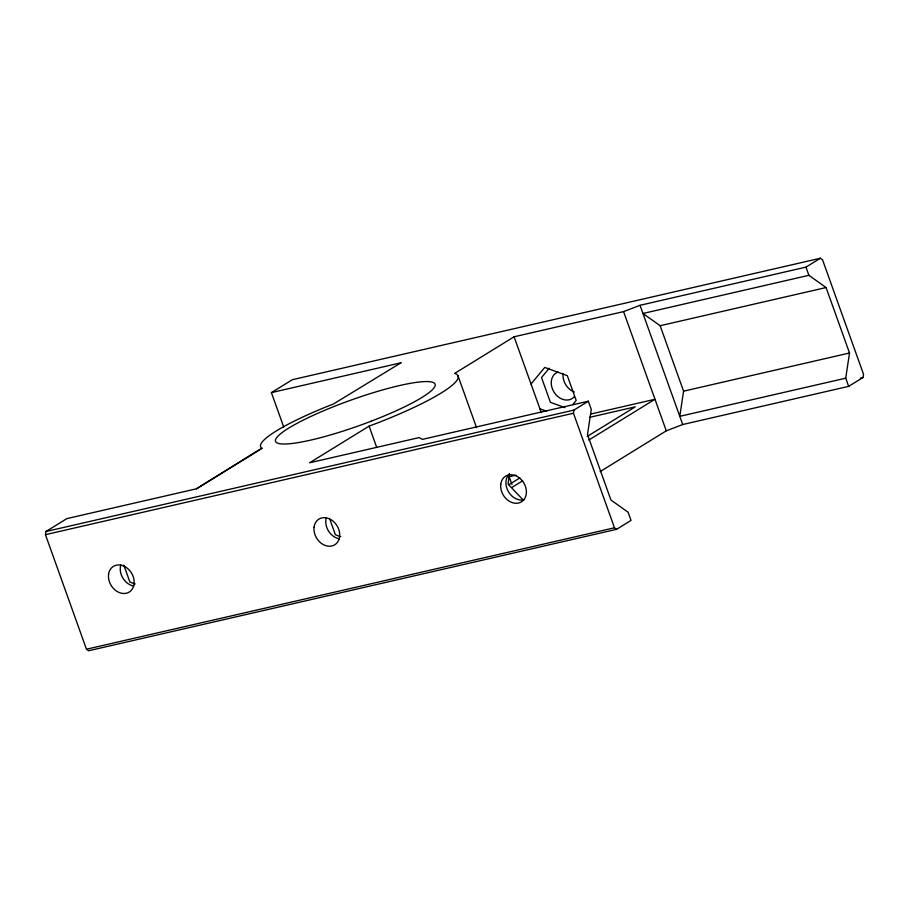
<?xml version="1.0" encoding="UTF-8"?>
<svg xmlns="http://www.w3.org/2000/svg" width="909" height="909" viewBox="0 0 909 909"><rect width="100%" height="100%" fill="white"/><g stroke="black" fill="none" stroke-linecap="round" stroke-linejoin="round"><path stroke-width="1.36" d="M509.381 473.464L508.12 484.179L523.561 500.37M600.122 471.601L666.286 430.832L682.716 424.526L848.654 386.359L863.073 377.474L863.55 374.326L822.531 259.781L820.384 258.247L805.965 267.132L640.027 305.299L623.585 311.605L514.096 336.784L454.648 373.429A109.148 17.26 -19.7 0 1 456.329 381.144L454.83 382.837A109.148 17.26 -19.7 0 1 418.254 405.38L412.788 407.971A109.148 17.26 -19.7 0 1 369.099 426.139L309.594 462.783L419.083 437.604L422.412 439.365L588.35 401.199L591.282 409.38L587.498 434.547L610.928 500.007L628.119 512.244L631.039 520.437L616.62 529.311L88.616 650.753L86.469 649.219L45.45 534.674L45.927 531.526L66.902 518.596L196.549 488.781L261.792 448.148A100.592 15.907 -19.7 0 1 333.512 403.96L400.949 362.816M616.62 529.311L614.473 527.788L573.454 413.231L573.931 410.084L588.35 401.199M808.896 275.313L642.958 313.48L660.139 325.717L683.579 391.177L679.784 416.345L845.722 378.178L849.517 353.01L826.076 287.551L808.896 275.313L805.965 267.132M531.038 384.007L544.741 367.441L567.318 375.656L576.192 400.437L572.772 404.585M549.241 368.225L541.525 377.542L550.399 402.323L565.012 407.641M283.767 427.139L271.405 392.608L292.38 379.689L820.384 258.247M196.446 488.803L262.144 448.33M508.96 484.656L519.766 477.998M587.203 436.456L635.255 406.846L589.6 417.345M511.824 487.474L522.652 480.804M588.816 440.036L654.98 399.278L590.645 414.072M271.405 392.608L401.051 362.782M660.139 325.717L826.076 287.551M45.927 531.526L573.931 410.084M45.45 534.674L573.454 413.231M683.579 391.177L849.517 353.01M860.312 378.11L863.073 377.474M515.903 475.18L509.165 476.725L511.926 484.44M86.469 649.219L614.473 527.788M514.096 336.784L539.912 408.789L546.559 411.198M340.727 536.719L335.41 534.776L329.808 519.13M135.202 583.987L129.885 582.044L123.817 565.091M845.722 378.178L848.654 386.359M640.027 305.299L682.716 424.526M623.585 311.605L666.286 430.832M458 375.803L476.543 427.605M369.099 426.139L376.701 447.387M539.912 408.789L541.309 412.709M574.329 392.006A15.089 11.931 58.4 0 1 563.125 373.838M339.296 538.798A15.089 11.931 58.4 0 1 326.32 517.744M574.386 396.551A15.089 11.931 58.4 0 1 554.308 392.574A15.089 11.931 58.4 0 1 558.069 372.02M133.771 586.066A15.089 11.931 58.4 0 1 120.795 565.012M523.8 499.802A15.089 11.931 58.4 0 1 508.631 492.042A15.089 11.931 58.4 0 1 508.506 474.987M371.179 421.197L366.02 423.151A84.753 13.408 -19.7 0 1 276.666 442.672A84.753 13.408 -19.7 0 1 337.762 405.028A84.753 13.408 -19.7 0 1 432.445 382.223L433.65 382.712A84.753 13.408 -19.7 0 1 371.179 421.197M314.048 527.3A15.089 11.931 58.4 0 0 331.853 545.979A15.089 11.931 58.4 0 0 334.592 522.573A15.089 11.931 58.4 0 0 314.048 527.3M108.535 574.568A15.089 11.931 58.4 0 0 126.328 593.247A15.089 11.931 58.4 0 0 129.067 569.841A15.089 11.931 58.4 0 0 108.535 574.568M500.757 484.361A15.089 11.931 58.4 0 0 518.562 503.029A15.089 11.931 58.4 0 0 521.3 479.634A15.089 11.931 58.4 0 0 500.757 484.361"/></g></svg>
